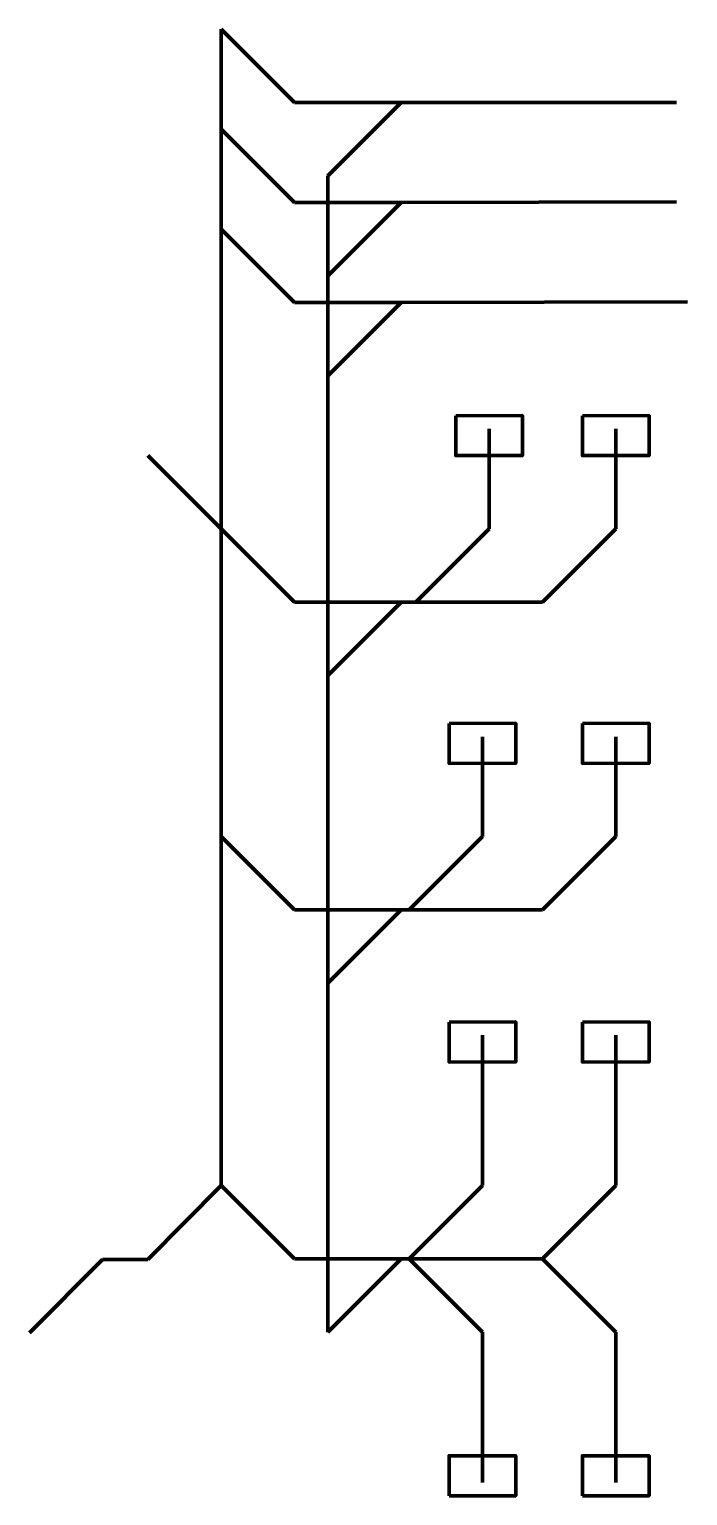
# Model space of a CAD drawing. Extents: x -4800 to 5079, y -3960 to 18050.
import ezdxf

# ---------------------------------------------------------------- set-up
doc = ezdxf.new("R2010")
doc.units = 0
doc.layers.add('mainlayer', color=1, linetype='CONTINUOUS', lineweight=100)

msp = doc.modelspace()

# ---------------------------------------------------------------- linework, layer by layer
at = {"layer": 'mainlayer'}
for p, q in [((-1920, 10552), (-1920, 18050)), ((-1920, 18050), (-820, 16950)), ((-820, 16950), (780, 16950)), ((780, 16950), (-320, 15850)), ((4913, 16950), (780, 16950)), ((780, 16950), (4913, 16950)), ((-1920, 10552), (-1920, 16550)), ((-1920, 16550), (-820, 15450)), ((-320, 15850), (-320, 14350)), ((-820, 15450), (780, 15450)), ((780, 15450), (-320, 14350)), ((4910, 15460), (780, 15450)), ((780, 15450), (4910, 15460)), ((-1920, 10552), (-1920, 15050)), ((-1920, 15050), (-820, 13950)), ((-320, 14350), (-320, 12850)), ((-820, 13950), (780, 13950)), ((780, 13950), (-320, 12850)), ((5079, 13961), (780, 13950)), ((780, 13950), (5079, 13961)), ((-320, 12850), (-320, 8352)), ((2100, 12052), (2100, 10552)), ((2100, 10552), (2100, 12052)), ((4000, 12052), (4000, 10552)), ((4000, 10552), (4000, 12052)), ((-1920, 10552), (-3020, 11652)), ((-820, 9452), (-1920, 10552)), ((-1920, 5932), (-1920, 10552)), ((2100, 10552), (1000, 9452)), ((1000, 9452), (2100, 10552)), ((4000, 10552), (2900, 9452)), ((2900, 9452), (4000, 10552)), ((780, 9452), (-820, 9452)), ((780, 9452), (-320, 8352)), ((-320, 8352), (780, 9452)), ((1000, 9452), (780, 9452)), ((780, 9452), (1000, 9452)), ((2900, 9452), (1000, 9452)), ((1000, 9452), (2900, 9452)), ((-320, 8352), (-320, 3732)), ((2000, 7432), (2000, 5932)), ((2000, 5932), (2000, 7432)), ((4000, 7432), (4000, 5932)), ((4000, 5932), (4000, 7432)), ((-820, 4832), (-1920, 5932)), ((-1920, 695), (-1920, 5932)), ((2000, 5932), (900, 4832)), ((900, 4832), (2000, 5932)), ((4000, 5932), (2900, 4832)), ((2900, 4832), (4000, 5932)), ((780, 4832), (-820, 4832)), ((780, 4832), (-320, 3732)), ((-320, 3732), (780, 4832)), ((900, 4832), (780, 4832)), ((780, 4832), (900, 4832)), ((2900, 4832), (900, 4832)), ((900, 4832), (2900, 4832)), ((-320, 3732), (-320, -1505)), ((2000, 2950), (2000, 695)), ((2000, 695), (2000, 2950)), ((4000, 2950), (4000, 695)), ((4000, 695), (4000, 2950)), ((-3020, -415), (-1920, 695)), ((-820, -405), (-1920, 695)), ((2000, 695), (900, -405)), ((900, -405), (2000, 695)), ((4000, 695), (2900, -405)), ((2900, -405), (4000, 695)), ((-4800, -1515), (-3700, -415)), ((-3700, -415), (-3020, -415)), ((780, -405), (-820, -405)), ((-320, -1505), (780, -405)), ((900, -405), (780, -405)), ((780, -405), (900, -405)), ((2900, -405), (900, -405)), ((900, -405), (2900, -405)), ((900, -405), (2000, -1505)), ((2000, -1505), (900, -405)), ((2900, -405), (4000, -1505)), ((4000, -1505), (2900, -405)), ((2000, -3760), (2000, -1505)), ((2000, -1505), (2000, -3760)), ((4000, -3760), (4000, -1505)), ((4000, -1505), (4000, -3760))]:
    msp.add_line(p, q, dxfattribs=at)
for points in [[(1600, 12251), (2600, 12253), (2599, 11653), (1599, 11651)], [(3500, 12251), (4500, 12253), (4499, 11653), (3499, 11651)], [(1500, 7631), (2500, 7633), (2499, 7033), (1499, 7031)], [(3500, 7631), (4500, 7633), (4499, 7033), (3499, 7031)], [(1500, 3149), (2500, 3151), (2499, 2551), (1499, 2549)], [(3500, 3149), (4500, 3151), (4499, 2551), (3499, 2549)], [(1500, -3960), (2500, -3960), (2500, -3360), (1500, -3360)], [(3500, -3960), (4500, -3960), (4500, -3360), (3500, -3360)]]:
    msp.add_lwpolyline(points, close=True, dxfattribs=at)

doc.saveas('drawing.dxf')
